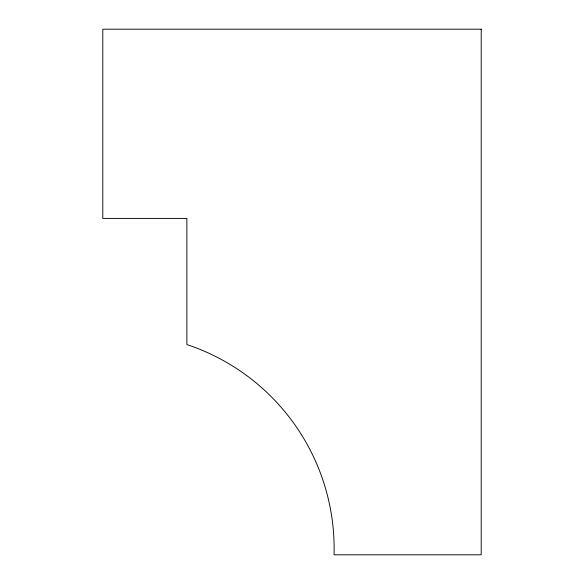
<?xml version="1.0" encoding="UTF-8"?>
<svg xmlns="http://www.w3.org/2000/svg" width="584" height="584" viewBox="0 0 584 584"><rect width="100%" height="100%" fill="white"/><g stroke="black" fill="none" stroke-linecap="round" stroke-linejoin="round"><path stroke-width="0.88" d="M481.216 29.2L102.784 29.2L102.784 218.416L186.88 218.416L186.88 344.56A215.08 215.08 0 0 1 334.048 554.8L481.216 554.8L481.216 29.2"/></g></svg>
